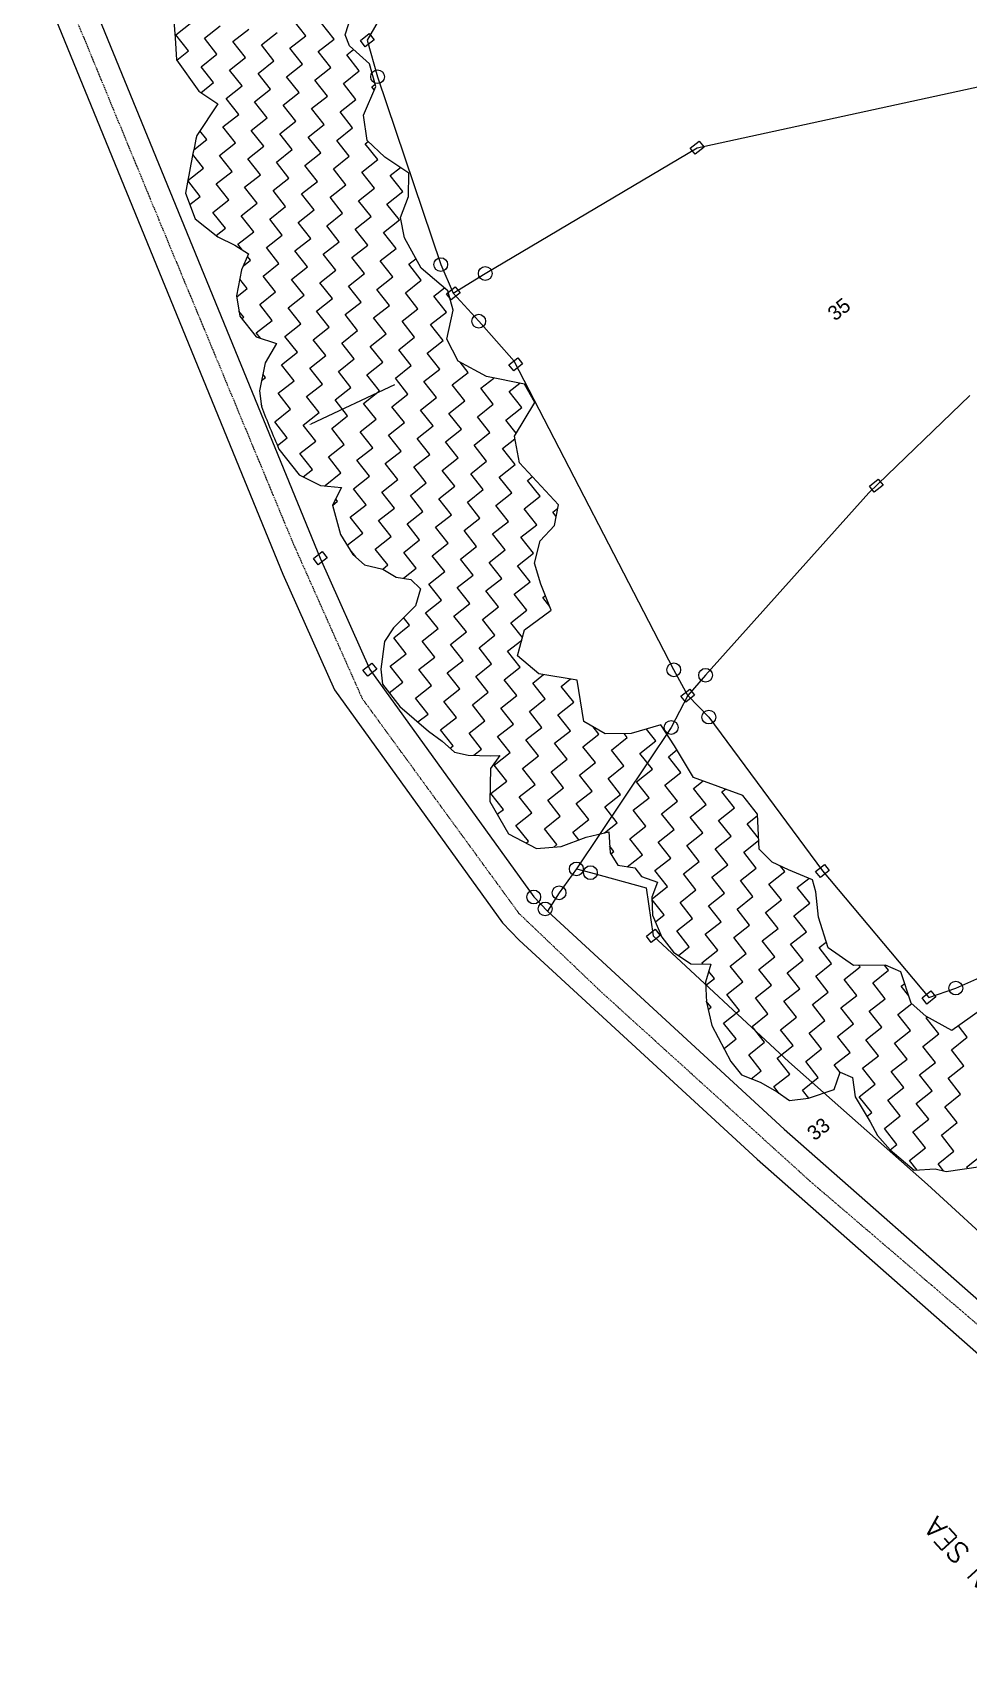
# Model space of a CAD drawing. Header units: metres. Extents: x 348758 to 350592, y 1757753 to 1760169.
# Drawn here: x 349060 to 349637, y 1757953 to 1758951 of the extents above; entities that cross this region are included whole.
import ezdxf

# ---------------------------------------------------------------- set-up
doc = ezdxf.new("R2010")
doc.units = ezdxf.units.M
doc.header["$MEASUREMENT"] = 0
doc.linetypes.add('DASHDOT', pattern=[1, 0.5, -0.25, 0, -0.25])
for name, color, linetype in [('OTHERS', 1, 'Continuous'), ('POLY_HATCH', 12, 'Continuous'), ('POLY_PARCEL', 6, 'Continuous'), ('POLY_WATER', 4, 'Continuous'), ('SYM_ARROW', 1, 'Continuous'), ('TEXT_MAPOUT', 7, 'Continuous'), ('TEXT_PARCEL', 7, 'Continuous'), ('V_BOUND_STREAM_LINE', 7, 'DASHDOT')]:
    doc.layers.add(name, color=color, linetype=linetype)
doc.styles.get("Standard").update_dxf_attribs({"font": 'simplex.shx'})
doc.styles.add('TEXT_MAP', font='')
doc.styles.get('TEXT_MAP').set_extended_font_data('Kruti Dev 050')

msp = doc.modelspace()

# ---------------------------------------------------------------- linework, layer by layer
for points in [[(349262.22, 1758946.12), (349267.68, 1758950.44), (349270.67, 1758946.66), (349265.2, 1758942.34)], [(349465.75, 1758879.72), (349471.21, 1758884.03), (349474.2, 1758880.25), (349468.73, 1758875.94)], [(349315.31, 1758789.9), (349320.77, 1758794.21), (349323.76, 1758790.43), (349318.29, 1758786.12)], [(349353.83, 1758746.13), (349359.3, 1758750.44), (349362.28, 1758746.66), (349356.82, 1758742.35)], [(349576.23, 1758671.21), (349581.7, 1758675.53), (349584.68, 1758671.75), (349579.22, 1758667.43)], [(349233.23, 1758626.52), (349238.69, 1758630.84), (349241.68, 1758627.05), (349236.21, 1758622.74)], [(349263.79, 1758557.75), (349269.25, 1758562.06), (349272.24, 1758558.28), (349266.77, 1758553.97)], [(349459.98, 1758541.7), (349465.45, 1758546.02), (349468.43, 1758542.24), (349462.96, 1758537.92)], [(349543.03, 1758433.54), (349548.49, 1758437.86), (349551.48, 1758434.08), (349546.01, 1758429.76)], [(349438.69, 1758393.45), (349444.15, 1758397.76), (349447.14, 1758393.98), (349441.67, 1758389.67)], [(349608.73, 1758355.47), (349614.19, 1758359.79), (349617.18, 1758356.01), (349611.71, 1758351.69)]]:
    msp.add_lwpolyline(points, close=True)
for centre in [(349272.81, 1758923.8), (349311.76, 1758807.9), (349339.23, 1758802.4), (349335.19, 1758772.95), (349455.51, 1758557.9), (349475.18, 1758554.51), (349453.95, 1758522.33), (349477.18, 1758528.74), (349395.44, 1758435.03), (349404.11, 1758432.73), (349369.14, 1758417.71), (349384.77, 1758420.32), (349376.2, 1758410.34), (349629.53, 1758361.52)]:
    msp.add_circle(centre, 4.26)
at = {"layer": 'OTHERS'}
for p, q in [((349059.81, 1758994.34), (349214.44, 1758616.96)), ((349214.44, 1758616.96), (349246.2, 1758545.49)), ((349246.2, 1758545.49), (349349.87, 1758401.67)), ((349349.87, 1758401.67), (349360.09, 1758390.99)), ((349360.09, 1758390.99), (349507, 1758255.89)), ((349507, 1758255.89), (349668.35, 1758113.68))]:
    msp.add_line(p, q, dxfattribs=at)
at = {"layer": 'POLY_HATCH'}
for p, q in [((349146.54, 1758965.93), (349147.99, 1758947.84)), ((349252.79, 1758949.61), (349256.73, 1758961.71)), ((349147.99, 1758947.84), (349148.77, 1758934.21)), ((349255.49, 1758942.76), (349252.79, 1758949.61)), ((349148.77, 1758934.21), (349162.46, 1758914.79)), ((349267.77, 1758931.77), (349255.49, 1758942.76)), ((349271.64, 1758917.75), (349267.77, 1758931.77)), ((349162.46, 1758914.79), (349174.29, 1758907.03)), ((349264.02, 1758900.05), (349271.64, 1758917.75)), ((349174.29, 1758907.03), (349161.23, 1758887.46)), ((349266.38, 1758884.48), (349264.02, 1758900.05)), ((349277.22, 1758874.16), (349266.38, 1758884.48)), ((349292.15, 1758864.37), (349277.22, 1758874.16)), ((349291.94, 1758849.82), (349292.15, 1758864.37)), ((349154.26, 1758852.04), (349160.35, 1758836.2)), ((349286.89, 1758836.85), (349291.94, 1758849.82)), ((349160.35, 1758836.2), (349174.16, 1758825.02)), ((349289.45, 1758824.49), (349286.89, 1758836.85)), ((349174.16, 1758825.02), (349184.7, 1758819.81)), ((349299.79, 1758805.68), (349289.45, 1758824.49)), ((349184.7, 1758819.81), (349193.22, 1758814.43)), ((349193.22, 1758814.43), (349188.87, 1758804.59)), ((349188.87, 1758804.59), (349185.79, 1758788.62)), ((349316.24, 1758791.7), (349299.79, 1758805.68)), ((349185.79, 1758788.62), (349187.79, 1758776.11)), ((349319.35, 1758779.77), (349316.24, 1758791.7)), ((349187.79, 1758776.11), (349197.84, 1758763.39)), ((349315.52, 1758761.78), (349319.35, 1758779.77)), ((349197.84, 1758763.39), (349210.47, 1758759.12)), ((349210.47, 1758759.12), (349203.49, 1758747.2)), ((349322.48, 1758748.4), (349315.52, 1758761.78)), ((349203.49, 1758747.2), (349199.88, 1758730.1)), ((349339.95, 1758738.81), (349322.48, 1758748.4)), ((349363.51, 1758734.04), (349339.95, 1758738.81)), ((349199.88, 1758730.1), (349201.12, 1758720.4)), ((349369.72, 1758722.76), (349363.51, 1758734.04)), ((349357.23, 1758702.11), (349369.72, 1758722.76)), ((349360.31, 1758685.67), (349357.23, 1758702.11)), ((349211.95, 1758694.05), (349224.42, 1758678.25)), ((349384.39, 1758659.73), (349360.31, 1758685.67)), ((349224.42, 1758678.25), (349237.56, 1758671.54)), ((349237.56, 1758671.54), (349250.57, 1758670.41)), ((349250.57, 1758670.41), (349244.91, 1758659.53)), ((349244.91, 1758659.53), (349249.94, 1758641.42)), ((349381.88, 1758646.96), (349384.39, 1758659.73)), ((349373.21, 1758637.42), (349381.88, 1758646.96)), ((349249.94, 1758641.42), (349257.62, 1758628.97)), ((349369.59, 1758623.77), (349373.21, 1758637.42)), ((349257.62, 1758628.97), (349264.83, 1758622.55)), ((349264.83, 1758622.55), (349276.08, 1758620.04)), ((349276.08, 1758620.04), (349284.26, 1758615.1)), ((349284.26, 1758615.1), (349293.25, 1758613.65)), ((349373.58, 1758610.74), (349369.59, 1758623.77)), ((349293.25, 1758613.65), (349299.32, 1758607.76)), ((349299.32, 1758607.76), (349296.11, 1758597.39)), ((349379.95, 1758594.67), (349373.58, 1758610.74)), ((349296.11, 1758597.39), (349282.56, 1758583.84)), ((349363.44, 1758582.53), (349379.95, 1758594.67)), ((349277.17, 1758575.32), (349274.88, 1758558.18)), ((349282.56, 1758583.84), (349277.17, 1758575.32)), ((349359.03, 1758566.46), (349363.44, 1758582.53)), ((349372.29, 1758555.36), (349359.03, 1758566.46)), ((349274.88, 1758558.18), (349275.78, 1758548.92)), ((349395.97, 1758551.58), (349372.29, 1758555.36)), ((349275.78, 1758548.92), (349286.52, 1758535.32)), ((349399.98, 1758525.98), (349395.97, 1758551.58)), ((349286.52, 1758535.32), (349304.24, 1758520.1)), ((349413.16, 1758518.41), (349399.98, 1758525.98)), ((349304.24, 1758520.1), (349312.67, 1758513.94)), ((349429.26, 1758518.53), (349413.16, 1758518.41)), ((349447.49, 1758523.94), (349429.26, 1758518.53)), ((349456, 1758510.88), (349447.49, 1758523.94)), ((349312.67, 1758513.94), (349320.22, 1758507.08)), ((349320.22, 1758507.08), (349328.77, 1758505.28)), ((349328.77, 1758505.28), (349342.66, 1758504.85)), ((349348.25, 1758504.99), (349342.51, 1758496.9)), ((349342.66, 1758504.85), (349348.25, 1758504.99)), ((349467.77, 1758491.41), (349456, 1758510.88)), ((349342.51, 1758496.9), (349342.11, 1758476.64)), ((349498.13, 1758480.31), (349467.77, 1758491.41)), ((349342.11, 1758476.64), (349353.54, 1758456.75)), ((349507.18, 1758468.89), (349498.13, 1758480.31)), ((349508.13, 1758447.17), (349507.18, 1758468.89)), ((349353.54, 1758456.75), (349370.78, 1758447.56)), ((349401.49, 1758454.71), (349415.4, 1758457.86)), ((349415.4, 1758457.86), (349416.27, 1758445.02)), ((349370.78, 1758447.56), (349386.07, 1758448.96)), ((349386.07, 1758448.96), (349401.49, 1758454.71)), ((349416.27, 1758445.02), (349420.93, 1758437.31)), ((349516.24, 1758439.19), (349508.13, 1758447.17)), ((349420.93, 1758437.31), (349431.49, 1758435.67)), ((349431.49, 1758435.67), (349435.65, 1758430.41)), ((349526.24, 1758434.5), (349516.24, 1758439.19)), ((349435.65, 1758430.41), (349445.58, 1758426.85)), ((349445.58, 1758426.85), (349442.11, 1758417.7)), ((349541.08, 1758428.24), (349526.24, 1758434.5)), ((349543.23, 1758420.95), (349541.08, 1758428.24)), ((349442.11, 1758417.7), (349442.39, 1758406.52)), ((349544.89, 1758405.18), (349543.23, 1758420.95)), ((349442.39, 1758406.52), (349448.13, 1758392.97)), ((349550.71, 1758386.4), (349544.89, 1758405.18)), ((349448.13, 1758392.97), (349455.41, 1758383.76)), ((349566.52, 1758375.5), (349550.71, 1758386.4)), ((349455.41, 1758383.76), (349466.1, 1758376.54)), ((349466.1, 1758376.54), (349478.42, 1758376.29)), ((349478.42, 1758376.29), (349475.11, 1758365.13)), ((349586.14, 1758375.72), (349566.52, 1758375.5)), ((349595.71, 1758371.58), (349586.14, 1758375.72)), ((349475.11, 1758365.13), (349475.64, 1758352.72)), ((349601.97, 1758352.25), (349595.71, 1758371.58)), ((349475.64, 1758352.72), (349479.12, 1758338.38)), ((349611.06, 1758344.15), (349601.97, 1758352.25)), ((349651.25, 1758352.51), (349627.1, 1758335.24)), ((349479.12, 1758338.38), (349490.85, 1758316.3)), ((349627.1, 1758335.24), (349611.06, 1758344.15)), ((349490.85, 1758316.3), (349497.43, 1758307.96)), ((349497.43, 1758307.96), (349508.84, 1758303.44)), ((349554.5, 1758298.89), (349558.15, 1758309.61)), ((349558.15, 1758309.61), (349565.73, 1758306.33)), ((349565.73, 1758306.33), (349567.42, 1758294.43)), ((349508.84, 1758303.44), (349519.28, 1758297.44)), ((349519.28, 1758297.44), (349527.02, 1758292.15)), ((349538.74, 1758293.57), (349554.5, 1758298.89)), ((349527.02, 1758292.15), (349538.74, 1758293.57)), ((349567.42, 1758294.43), (349576.75, 1758279)), ((349576.75, 1758279), (349581.32, 1758270.5)), ((349581.32, 1758270.5), (349589.04, 1758261.63)), ((349589.04, 1758261.63), (349603.89, 1758249.14)), ((349603.89, 1758249.14), (349616.74, 1758250.03)), ((349616.74, 1758250.03), (349623.71, 1758248.41)), ((349623.71, 1758248.41), (349644.79, 1758251.52))]:
    msp.add_line(p, q, dxfattribs=at)
at = {"layer": 'POLY_HATCH', "linetype": 'Continuous'}
for p, q in [((349148.38, 1758949.62), (349158.2, 1758957.37)), ((349165.95, 1758947.55), (349175.76, 1758955.3)), ((349228.47, 1758949.1), (349220.72, 1758958.92)), ((349246.03, 1758947.04), (349238.28, 1758956.86)), ((349156.13, 1758939.8), (349148.38, 1758949.62)), ((349173.7, 1758937.74), (349165.95, 1758947.55)), ((349183.52, 1758945.49), (349193.33, 1758953.24)), ((349191.27, 1758935.67), (349183.52, 1758945.49)), ((349201.08, 1758943.42), (349210.9, 1758951.17)), ((349218.65, 1758941.35), (349228.47, 1758949.1)), ((349236.22, 1758939.29), (349246.03, 1758947.04)), ((349148.87, 1758934.07), (349156.13, 1758939.8)), ((349163.88, 1758929.99), (349173.7, 1758937.74)), ((349181.45, 1758927.92), (349191.27, 1758935.67)), ((349208.83, 1758933.6), (349201.08, 1758943.42)), ((349226.4, 1758931.54), (349218.65, 1758941.35)), ((349243.97, 1758929.47), (349236.22, 1758939.29)), ((349253.78, 1758937.22), (349257.98, 1758940.54)), ((349261.53, 1758927.41), (349253.78, 1758937.22)), ((349171.63, 1758920.17), (349163.88, 1758929.99)), ((349189.2, 1758918.1), (349181.45, 1758927.92)), ((349199.02, 1758925.85), (349208.83, 1758933.6)), ((349206.77, 1758916.04), (349199.02, 1758925.85)), ((349216.58, 1758923.79), (349226.4, 1758931.54)), ((349234.15, 1758921.72), (349243.97, 1758929.47)), ((349251.72, 1758919.66), (349261.53, 1758927.41)), ((349163.75, 1758913.95), (349171.63, 1758920.17)), ((349179.38, 1758910.35), (349189.2, 1758918.1)), ((349196.95, 1758908.29), (349206.77, 1758916.04)), ((349224.33, 1758913.97), (349216.58, 1758923.79)), ((349241.9, 1758911.9), (349234.15, 1758921.72)), ((349259.47, 1758909.84), (349251.72, 1758919.66)), ((349269.28, 1758917.59), (349271.26, 1758919.15)), ((349270.76, 1758915.71), (349269.28, 1758917.59)), ((349187.13, 1758900.54), (349179.38, 1758910.35)), ((349204.7, 1758898.47), (349196.95, 1758908.29)), ((349214.52, 1758906.22), (349224.33, 1758913.97)), ((349222.27, 1758896.4), (349214.52, 1758906.22)), ((349232.08, 1758904.15), (349241.9, 1758911.9)), ((349239.83, 1758894.34), (349232.08, 1758904.15)), ((349249.65, 1758902.09), (349259.47, 1758909.84)), ((349177.32, 1758892.79), (349187.13, 1758900.54)), ((349194.88, 1758890.72), (349204.7, 1758898.47)), ((349212.45, 1758888.65), (349222.27, 1758896.4)), ((349230.02, 1758886.59), (349239.83, 1758894.34)), ((349257.4, 1758892.27), (349249.65, 1758902.09)), ((349159.35, 1758878.6), (349167.5, 1758885.04)), ((349167.5, 1758885.04), (349163.23, 1758890.45)), ((349185.07, 1758882.97), (349177.32, 1758892.79)), ((349202.63, 1758880.9), (349194.88, 1758890.72)), ((349220.2, 1758878.84), (349212.45, 1758888.65)), ((349237.77, 1758876.77), (349230.02, 1758886.59)), ((349247.58, 1758884.52), (349257.4, 1758892.27)), ((349255.33, 1758874.7), (349247.58, 1758884.52)), ((349165.43, 1758867.47), (349158.79, 1758875.89)), ((349175.25, 1758875.22), (349185.07, 1758882.97)), ((349183, 1758865.4), (349175.25, 1758875.22)), ((349192.82, 1758873.15), (349202.63, 1758880.9)), ((349210.38, 1758871.09), (349220.2, 1758878.84)), ((349227.95, 1758869.02), (349237.77, 1758876.77)), ((349245.52, 1758866.95), (349255.33, 1758874.7)), ((349265.15, 1758882.46), (349266.98, 1758883.9)), ((349272.9, 1758872.64), (349265.15, 1758882.46)), ((349155.65, 1758859.74), (349165.43, 1758867.47)), ((349173.18, 1758857.65), (349183, 1758865.4)), ((349200.57, 1758863.34), (349192.82, 1758873.15)), ((349218.13, 1758861.27), (349210.38, 1758871.09)), ((349235.7, 1758859.2), (349227.95, 1758869.02)), ((349253.27, 1758857.14), (349245.52, 1758866.95)), ((349263.08, 1758864.89), (349272.9, 1758872.64)), ((349270.84, 1758855.07), (349263.08, 1758864.89)), ((349280.65, 1758862.82), (349286.94, 1758867.79)), ((349163.37, 1758849.9), (349155.64, 1758859.69)), ((349180.93, 1758847.84), (349173.18, 1758857.65)), ((349190.75, 1758855.59), (349200.57, 1758863.34)), ((349198.5, 1758845.77), (349190.75, 1758855.59)), ((349208.32, 1758853.52), (349218.13, 1758861.27)), ((349225.88, 1758851.45), (349235.7, 1758859.2)), ((349243.45, 1758849.39), (349253.27, 1758857.14)), ((349261.02, 1758847.32), (349270.84, 1758855.07)), ((349288.4, 1758853.01), (349280.65, 1758862.82)), ((349157.01, 1758844.88), (349163.37, 1758849.9)), ((349171.12, 1758840.09), (349180.93, 1758847.84)), ((349188.68, 1758838.02), (349198.5, 1758845.77)), ((349216.07, 1758843.7), (349208.32, 1758853.52)), ((349233.64, 1758841.64), (349225.88, 1758851.45)), ((349251.2, 1758839.57), (349243.45, 1758849.39)), ((349268.77, 1758837.5), (349261.02, 1758847.32)), ((349278.59, 1758845.26), (349288.4, 1758853.01)), ((349286.34, 1758835.44), (349278.59, 1758845.26)), ((349178.87, 1758830.27), (349171.12, 1758840.09)), ((349196.44, 1758828.2), (349188.68, 1758838.02)), ((349206.25, 1758835.95), (349216.07, 1758843.7)), ((349214, 1758826.14), (349206.25, 1758835.95)), ((349223.82, 1758833.89), (349233.64, 1758841.64)), ((349241.39, 1758831.82), (349251.2, 1758839.57)), ((349258.95, 1758829.75), (349268.77, 1758837.5)), ((349276.52, 1758827.69), (349286.34, 1758835.44)), ((349173.21, 1758825.8), (349178.87, 1758830.27)), ((349186.62, 1758820.45), (349196.44, 1758828.2)), ((349204.19, 1758818.39), (349214, 1758826.14)), ((349231.57, 1758824.07), (349223.82, 1758833.89)), ((349249.14, 1758822), (349241.39, 1758831.82)), ((349266.7, 1758819.94), (349258.95, 1758829.75)), ((349284.27, 1758817.87), (349276.52, 1758827.69)), ((349189.54, 1758816.75), (349186.62, 1758820.45)), ((349211.94, 1758808.57), (349204.19, 1758818.39)), ((349221.75, 1758816.32), (349231.57, 1758824.07)), ((349229.5, 1758806.5), (349221.75, 1758816.32)), ((349239.32, 1758814.25), (349249.14, 1758822)), ((349256.89, 1758812.19), (349266.7, 1758819.94)), ((349274.45, 1758810.12), (349284.27, 1758817.87)), ((349190.04, 1758807.21), (349194.37, 1758810.64)), ((349194.37, 1758810.64), (349192.56, 1758812.93)), ((349202.12, 1758800.82), (349211.94, 1758808.57)), ((349219.69, 1758798.75), (349229.5, 1758806.5)), ((349237.25, 1758796.69), (349247.07, 1758804.44)), ((349247.07, 1758804.44), (349239.32, 1758814.25)), ((349264.64, 1758802.37), (349256.89, 1758812.19)), ((349282.2, 1758800.3), (349274.45, 1758810.12)), ((349292.02, 1758808.06), (349296.53, 1758811.62)), ((349299.77, 1758798.24), (349292.02, 1758808.06)), ((349192.3, 1758793.07), (349187.76, 1758798.82)), ((349209.87, 1758791), (349202.12, 1758800.82)), ((349227.44, 1758788.94), (349219.69, 1758798.75)), ((349245, 1758786.87), (349237.25, 1758796.69)), ((349254.82, 1758794.62), (349264.64, 1758802.37)), ((349262.57, 1758784.8), (349254.82, 1758794.62)), ((349272.39, 1758792.55), (349282.2, 1758800.3)), ((349289.95, 1758790.49), (349299.77, 1758798.24)), ((349185.89, 1758788.01), (349192.3, 1758793.07)), ((349200.05, 1758783.25), (349209.87, 1758791)), ((349217.62, 1758781.19), (349227.44, 1758788.94)), ((349235.19, 1758779.12), (349245, 1758786.87)), ((349252.75, 1758777.05), (349262.57, 1758784.8)), ((349280.14, 1758782.74), (349272.39, 1758792.55)), ((349297.7, 1758780.67), (349289.95, 1758790.49)), ((349307.52, 1758788.42), (349314.04, 1758793.57)), ((349315.27, 1758778.61), (349307.52, 1758788.42)), ((349190.24, 1758775.5), (349187.29, 1758779.23)), ((349189.03, 1758774.55), (349190.24, 1758775.5)), ((349207.8, 1758773.44), (349200.05, 1758783.25)), ((349225.37, 1758771.37), (349217.62, 1758781.19)), ((349242.94, 1758769.3), (349235.19, 1758779.12)), ((349260.5, 1758767.24), (349252.75, 1758777.05)), ((349270.32, 1758774.99), (349280.14, 1758782.74)), ((349278.07, 1758765.17), (349270.32, 1758774.99)), ((349287.89, 1758772.92), (349297.7, 1758780.67)), ((349305.45, 1758770.86), (349315.27, 1758778.61)), ((349197.99, 1758765.69), (349207.8, 1758773.44)), ((349200.51, 1758762.49), (349197.99, 1758765.69)), ((349215.55, 1758763.62), (349225.37, 1758771.37)), ((349233.12, 1758761.55), (349242.94, 1758769.3)), ((349250.69, 1758759.49), (349260.5, 1758767.24)), ((349268.25, 1758757.42), (349278.07, 1758765.17)), ((349295.64, 1758763.1), (349287.89, 1758772.92)), ((349313.2, 1758761.04), (349305.45, 1758770.86)), ((349223.3, 1758753.8), (349215.55, 1758763.62)), ((349240.87, 1758751.74), (349233.12, 1758761.55)), ((349258.44, 1758749.67), (349250.69, 1758759.49)), ((349276, 1758747.6), (349268.25, 1758757.42)), ((349285.82, 1758755.35), (349295.64, 1758763.1)), ((349293.57, 1758745.54), (349285.82, 1758755.35)), ((349303.39, 1758753.29), (349313.2, 1758761.04)), ((349213.49, 1758746.05), (349223.3, 1758753.8)), ((349221.24, 1758736.24), (349213.49, 1758746.05)), ((349231.05, 1758743.99), (349240.87, 1758751.74)), ((349248.62, 1758741.92), (349258.44, 1758749.67)), ((349266.19, 1758739.85), (349276, 1758747.6)), ((349283.76, 1758737.79), (349293.57, 1758745.54)), ((349311.14, 1758743.47), (349303.39, 1758753.29)), ((349320.96, 1758751.22), (349321, 1758751.26)), ((349321.13, 1758751), (349320.96, 1758751.22)), ((349328.71, 1758741.41), (349323.72, 1758747.72)), ((349201.2, 1758736.35), (349203.67, 1758738.3)), ((349203.67, 1758738.3), (349202.05, 1758740.36)), ((349211.42, 1758728.49), (349221.24, 1758736.24)), ((349238.8, 1758734.17), (349231.05, 1758743.99)), ((349256.37, 1758732.1), (349248.62, 1758741.92)), ((349273.94, 1758730.04), (349266.19, 1758739.85)), ((349291.51, 1758727.97), (349283.76, 1758737.79)), ((349301.32, 1758735.72), (349311.14, 1758743.47)), ((349309.07, 1758725.9), (349301.32, 1758735.72)), ((349318.89, 1758733.66), (349328.71, 1758741.41)), ((349336.46, 1758731.59), (349344.45, 1758737.9)), ((349354.02, 1758729.52), (349360.52, 1758734.65)), ((349219.17, 1758718.67), (349211.42, 1758728.49)), ((349228.99, 1758726.42), (349238.8, 1758734.17)), ((349236.74, 1758716.6), (349228.99, 1758726.42)), ((349246.55, 1758724.35), (349256.37, 1758732.1)), ((349264.12, 1758722.29), (349273.94, 1758730.04)), ((349281.69, 1758720.22), (349291.51, 1758727.97)), ((349299.26, 1758718.15), (349309.07, 1758725.9)), ((349326.64, 1758723.84), (349318.89, 1758733.66)), ((349344.21, 1758721.77), (349336.46, 1758731.59)), ((349361.77, 1758719.71), (349354.02, 1758729.52)), ((349201.6, 1758720.74), (349200.98, 1758721.53)), ((349201.14, 1758720.37), (349201.6, 1758720.74)), ((349209.35, 1758710.92), (349219.17, 1758718.67)), ((349226.92, 1758708.85), (349236.74, 1758716.6)), ((349244.49, 1758706.79), (349254.31, 1758714.54)), ((349254.31, 1758714.54), (349246.55, 1758724.35)), ((349271.87, 1758712.47), (349264.12, 1758722.29)), ((349289.44, 1758710.4), (349281.69, 1758720.22)), ((349307.01, 1758708.34), (349299.26, 1758718.15)), ((349316.82, 1758716.09), (349326.64, 1758723.84)), ((349324.57, 1758706.27), (349316.82, 1758716.09)), ((349334.39, 1758714.02), (349344.21, 1758721.77)), ((349351.96, 1758711.96), (349361.77, 1758719.71)), ((349217.11, 1758701.1), (349209.35, 1758710.92)), ((349234.67, 1758699.04), (349226.92, 1758708.85)), ((349252.24, 1758696.97), (349244.49, 1758706.79)), ((349262.06, 1758704.72), (349271.87, 1758712.47)), ((349269.81, 1758694.9), (349262.06, 1758704.72)), ((349279.62, 1758702.65), (349289.44, 1758710.4)), ((349297.19, 1758700.59), (349307.01, 1758708.34)), ((349314.76, 1758698.52), (349324.57, 1758706.27)), ((349342.14, 1758704.21), (349334.39, 1758714.02)), ((349358.31, 1758703.91), (349351.96, 1758711.96)), ((349210.98, 1758696.27), (349217.11, 1758701.1)), ((349224.86, 1758691.29), (349234.67, 1758699.04)), ((349242.42, 1758689.22), (349252.24, 1758696.97)), ((349259.99, 1758687.15), (349269.81, 1758694.9)), ((349287.37, 1758692.84), (349279.62, 1758702.65)), ((349304.94, 1758690.77), (349297.19, 1758700.59)), ((349322.51, 1758688.7), (349314.76, 1758698.52)), ((349332.32, 1758696.45), (349342.14, 1758704.21)), ((349340.07, 1758686.64), (349332.32, 1758696.45)), ((349349.89, 1758694.39), (349357.54, 1758700.43)), ((349232.61, 1758681.47), (349224.86, 1758691.29)), ((349250.17, 1758679.4), (349242.42, 1758689.22)), ((349267.74, 1758677.34), (349259.99, 1758687.15)), ((349277.56, 1758685.09), (349287.37, 1758692.84)), ((349285.31, 1758675.27), (349277.56, 1758685.09)), ((349295.12, 1758683.02), (349304.94, 1758690.77)), ((349312.69, 1758680.95), (349322.51, 1758688.7)), ((349330.26, 1758678.89), (349340.07, 1758686.64)), ((349347.82, 1758676.82), (349357.64, 1758684.57)), ((349357.64, 1758684.57), (349349.89, 1758694.39)), ((349226.92, 1758676.98), (349232.61, 1758681.47)), ((349240.36, 1758671.65), (349250.17, 1758679.4)), ((349257.92, 1758669.59), (349267.74, 1758677.34)), ((349275.49, 1758667.52), (349285.31, 1758675.27)), ((349302.87, 1758673.2), (349295.12, 1758683.02)), ((349320.44, 1758671.14), (349312.69, 1758680.95)), ((349338.01, 1758669.07), (349330.26, 1758678.89)), ((349355.57, 1758667.01), (349347.82, 1758676.82)), ((349365.39, 1758674.76), (349368.31, 1758677.06)), ((349373.14, 1758664.94), (349365.39, 1758674.76)), ((349240.66, 1758671.27), (349240.36, 1758671.65)), ((349265.67, 1758659.77), (349257.92, 1758669.59)), ((349283.24, 1758657.7), (349275.49, 1758667.52)), ((349293.06, 1758665.45), (349302.87, 1758673.2)), ((349300.81, 1758655.64), (349293.06, 1758665.45)), ((349310.62, 1758663.39), (349320.44, 1758671.14)), ((349328.19, 1758661.32), (349338.01, 1758669.07)), ((349345.76, 1758659.25), (349355.57, 1758667.01)), ((349363.32, 1758657.19), (349373.14, 1758664.94)), ((349244.96, 1758659.35), (349248.11, 1758661.84)), ((349248.11, 1758661.84), (349246.9, 1758663.36)), ((349255.86, 1758652.02), (349265.67, 1758659.77)), ((349273.42, 1758649.95), (349283.24, 1758657.7)), ((349290.99, 1758647.89), (349300.81, 1758655.64)), ((349318.37, 1758653.57), (349310.62, 1758663.39)), ((349335.94, 1758651.5), (349328.19, 1758661.32)), ((349353.51, 1758649.44), (349345.76, 1758659.25)), ((349371.07, 1758647.37), (349363.32, 1758657.19)), ((349380.89, 1758655.12), (349383.96, 1758657.54)), ((349382.97, 1758652.5), (349380.89, 1758655.12)), ((349263.61, 1758642.2), (349255.86, 1758652.02)), ((349281.17, 1758640.14), (349273.42, 1758649.95)), ((349298.74, 1758638.07), (349290.99, 1758647.89)), ((349308.56, 1758645.82), (349318.37, 1758653.57)), ((349316.31, 1758636), (349308.56, 1758645.82)), ((349326.12, 1758643.75), (349335.94, 1758651.5)), ((349343.69, 1758641.69), (349353.51, 1758649.44)), ((349361.26, 1758639.62), (349371.07, 1758647.37)), ((349254.09, 1758634.69), (349263.61, 1758642.2)), ((349271.36, 1758632.39), (349281.17, 1758640.14)), ((349288.92, 1758630.32), (349298.74, 1758638.07)), ((349306.49, 1758628.25), (349316.31, 1758636)), ((349333.87, 1758633.94), (349326.12, 1758643.75)), ((349351.44, 1758631.87), (349343.69, 1758641.69)), ((349369.01, 1758629.81), (349361.26, 1758639.62)), ((349259.29, 1758627.49), (349255.85, 1758631.85)), ((349279.11, 1758622.57), (349271.36, 1758632.39)), ((349296.67, 1758620.5), (349288.92, 1758630.32)), ((349314.24, 1758618.44), (349306.49, 1758628.25)), ((349324.06, 1758626.19), (349333.87, 1758633.94)), ((349331.81, 1758616.37), (349324.06, 1758626.19)), ((349341.63, 1758624.12), (349351.44, 1758631.87)), ((349359.19, 1758622.05), (349369.01, 1758629.81)), ((349275.94, 1758620.07), (349279.11, 1758622.57)), ((349288.88, 1758614.35), (349296.67, 1758620.5)), ((349304.43, 1758610.69), (349314.24, 1758618.44)), ((349321.99, 1758608.62), (349331.81, 1758616.37)), ((349349.38, 1758614.3), (349341.63, 1758624.12)), ((349366.94, 1758612.24), (349359.19, 1758622.05)), ((349312.18, 1758600.87), (349304.43, 1758610.69)), ((349329.74, 1758598.8), (349321.99, 1758608.62)), ((349339.56, 1758606.55), (349349.38, 1758614.3)), ((349347.31, 1758596.74), (349339.56, 1758606.55)), ((349357.13, 1758604.49), (349366.94, 1758612.24)), ((349302.36, 1758593.12), (349312.18, 1758600.87)), ((349319.93, 1758591.05), (349329.74, 1758598.8)), ((349337.49, 1758588.99), (349347.31, 1758596.74)), ((349355.06, 1758586.92), (349364.88, 1758594.67)), ((349364.88, 1758594.67), (349357.13, 1758604.49)), ((349374.69, 1758602.42), (349376.36, 1758603.73)), ((349379.08, 1758596.87), (349374.69, 1758602.42)), ((349282.73, 1758577.62), (349292.54, 1758585.37)), ((349292.54, 1758585.37), (349288.81, 1758590.09)), ((349310.11, 1758583.3), (349302.36, 1758593.12)), ((349327.68, 1758581.24), (349319.93, 1758591.05)), ((349345.24, 1758579.17), (349337.49, 1758588.99)), ((349362.17, 1758577.91), (349355.06, 1758586.92)), ((349290.48, 1758567.8), (349282.73, 1758577.62)), ((349300.29, 1758575.55), (349310.11, 1758583.3)), ((349308.04, 1758565.74), (349300.29, 1758575.55)), ((349317.86, 1758573.49), (349327.68, 1758581.24)), ((349335.43, 1758571.42), (349345.24, 1758579.17)), ((349352.99, 1758569.35), (349361.71, 1758576.24)), ((349280.66, 1758560.05), (349290.48, 1758567.8)), ((349298.23, 1758557.99), (349308.04, 1758565.74)), ((349325.61, 1758563.67), (349317.86, 1758573.49)), ((349343.18, 1758561.6), (349335.43, 1758571.42)), ((349360.74, 1758559.54), (349352.99, 1758569.35)), ((349288.41, 1758550.24), (349280.66, 1758560.05)), ((349305.98, 1758548.17), (349298.23, 1758557.99)), ((349315.79, 1758555.92), (349325.61, 1758563.67)), ((349323.54, 1758546.1), (349315.79, 1758555.92)), ((349333.36, 1758553.85), (349343.18, 1758561.6)), ((349350.93, 1758551.79), (349360.74, 1758559.54)), ((349368.49, 1758549.72), (349375.08, 1758554.92)), ((349279.99, 1758543.59), (349288.41, 1758550.24)), ((349296.16, 1758540.42), (349305.98, 1758548.17)), ((349313.73, 1758538.35), (349323.54, 1758546.1)), ((349341.11, 1758544.04), (349333.36, 1758553.85)), ((349358.68, 1758541.97), (349350.93, 1758551.79)), ((349376.24, 1758539.9), (349368.49, 1758549.72)), ((349386.06, 1758547.65), (349391.87, 1758552.24)), ((349393.81, 1758537.84), (349386.06, 1758547.65)), ((349303.91, 1758530.6), (349296.16, 1758540.42)), ((349321.48, 1758528.54), (349313.73, 1758538.35)), ((349331.29, 1758536.29), (349341.11, 1758544.04)), ((349339.04, 1758526.47), (349331.29, 1758536.29)), ((349348.86, 1758534.22), (349358.68, 1758541.97)), ((349366.43, 1758532.15), (349376.24, 1758539.9)), ((349383.99, 1758530.09), (349393.81, 1758537.84)), ((349297.71, 1758525.71), (349303.91, 1758530.6)), ((349311.66, 1758520.79), (349321.48, 1758528.54)), ((349329.23, 1758518.72), (349339.04, 1758526.47)), ((349356.61, 1758524.4), (349348.86, 1758534.22)), ((349374.18, 1758522.34), (349366.43, 1758532.15)), ((349391.75, 1758520.27), (349383.99, 1758530.09)), ((349319.41, 1758510.97), (349311.66, 1758520.79)), ((349336.98, 1758508.9), (349329.23, 1758518.72)), ((349346.79, 1758516.65), (349356.61, 1758524.4)), ((349354.55, 1758506.84), (349346.79, 1758516.65)), ((349364.36, 1758514.59), (349374.18, 1758522.34)), ((349381.93, 1758512.52), (349391.75, 1758520.27)), ((349399.5, 1758510.45), (349409.31, 1758518.21)), ((349409.31, 1758518.21), (349405.82, 1758522.63)), ((349417.06, 1758508.39), (349426.88, 1758516.14)), ((349426.88, 1758516.14), (349425.01, 1758518.5)), ((349444.45, 1758514.07), (349438.71, 1758521.34)), ((349317.55, 1758509.5), (349319.41, 1758510.97)), ((349332.26, 1758505.18), (349336.98, 1758508.9)), ((349344.73, 1758499.09), (349354.55, 1758506.84)), ((349362.3, 1758497.02), (349372.11, 1758504.77)), ((349372.11, 1758504.77), (349364.36, 1758514.59)), ((349389.68, 1758502.7), (349381.93, 1758512.52)), ((349407.25, 1758500.64), (349399.5, 1758510.45)), ((349424.81, 1758498.57), (349417.06, 1758508.39)), ((349434.63, 1758506.32), (349444.45, 1758514.07)), ((349442.38, 1758496.51), (349434.63, 1758506.32)), ((349452.2, 1758504.26), (349457.48, 1758508.43)), ((349352.48, 1758489.27), (349344.73, 1758499.09)), ((349370.05, 1758487.2), (349362.3, 1758497.02)), ((349379.86, 1758494.95), (349389.68, 1758502.7)), ((349387.61, 1758485.14), (349379.86, 1758494.95)), ((349397.43, 1758492.89), (349407.25, 1758500.64)), ((349415, 1758490.82), (349424.81, 1758498.57)), ((349432.56, 1758488.76), (349442.38, 1758496.51)), ((349459.95, 1758494.44), (349452.2, 1758504.26)), ((349342.66, 1758481.52), (349352.48, 1758489.27)), ((349360.23, 1758479.45), (349370.05, 1758487.2)), ((349377.8, 1758477.39), (349387.61, 1758485.14)), ((349405.18, 1758483.07), (349397.43, 1758492.89)), ((349422.75, 1758481.01), (349415, 1758490.82)), ((349440.31, 1758478.94), (349432.56, 1758488.76)), ((349450.13, 1758486.69), (349459.95, 1758494.44)), ((349457.88, 1758476.87), (349450.13, 1758486.69)), ((349467.7, 1758484.62), (349473.6, 1758489.28)), ((349350.41, 1758471.7), (349342.66, 1758481.52)), ((349367.98, 1758469.64), (349360.23, 1758479.45)), ((349385.55, 1758467.57), (349377.8, 1758477.39)), ((349395.36, 1758475.32), (349405.18, 1758483.07)), ((349403.11, 1758465.5), (349395.36, 1758475.32)), ((349412.93, 1758473.25), (349422.75, 1758481.01)), ((349430.5, 1758471.19), (349440.31, 1758478.94)), ((349448.06, 1758469.12), (349457.88, 1758476.87)), ((349465.63, 1758467.06), (349475.45, 1758474.81)), ((349475.45, 1758474.81), (349467.7, 1758484.62)), ((349485.26, 1758482.56), (349487.39, 1758484.24)), ((349493.01, 1758472.74), (349485.26, 1758482.56)), ((349346.65, 1758468.74), (349350.41, 1758471.7)), ((349358.16, 1758461.89), (349367.98, 1758469.64)), ((349375.73, 1758459.82), (349385.55, 1758467.57)), ((349393.3, 1758457.75), (349403.11, 1758465.5)), ((349420.68, 1758463.44), (349412.93, 1758473.25)), ((349438.25, 1758461.37), (349430.5, 1758471.19)), ((349455.81, 1758459.31), (349448.06, 1758469.12)), ((349473.38, 1758457.24), (349465.63, 1758467.06)), ((349483.2, 1758464.99), (349493.01, 1758472.74)), ((349490.95, 1758455.17), (349483.2, 1758464.99)), ((349500.76, 1758462.92), (349507.22, 1758468.02)), ((349365.91, 1758452.07), (349358.16, 1758461.89)), ((349383.48, 1758450), (349375.73, 1758459.82)), ((349397.02, 1758453.04), (349393.3, 1758457.75)), ((349412.9, 1758457.3), (349420.68, 1758463.44)), ((349428.43, 1758453.62), (349438.25, 1758461.37)), ((349446, 1758451.56), (349455.81, 1758459.31)), ((349463.56, 1758449.49), (349473.38, 1758457.24)), ((349481.13, 1758447.42), (349490.95, 1758455.17)), ((349507.83, 1758453.97), (349500.76, 1758462.92)), ((349364.46, 1758450.93), (349365.91, 1758452.07)), ((349381.64, 1758448.55), (349383.48, 1758450)), ((349418.61, 1758445.87), (349415.99, 1758449.2)), ((349416.68, 1758444.34), (349418.61, 1758445.87)), ((349436.18, 1758443.81), (349428.43, 1758453.62)), ((349453.75, 1758441.74), (349446, 1758451.56)), ((349471.31, 1758439.67), (349463.56, 1758449.49)), ((349488.88, 1758437.61), (349481.13, 1758447.42)), ((349498.7, 1758445.36), (349507.89, 1758452.62)), ((349506.45, 1758435.54), (349498.7, 1758445.36)), ((349426.8, 1758436.4), (349436.18, 1758443.81)), ((349443.93, 1758433.99), (349453.75, 1758441.74)), ((349461.5, 1758431.92), (349471.31, 1758439.67)), ((349479.07, 1758429.86), (349488.88, 1758437.61)), ((349496.63, 1758427.79), (349506.45, 1758435.54)), ((349524.02, 1758433.47), (349521.43, 1758436.75)), ((349451.68, 1758424.17), (349443.93, 1758433.99)), ((349469.25, 1758422.11), (349461.5, 1758431.92)), ((349486.82, 1758420.04), (349479.07, 1758429.86)), ((349504.38, 1758417.97), (349496.63, 1758427.79)), ((349514.2, 1758425.72), (349524.02, 1758433.47)), ((349521.95, 1758415.91), (349514.2, 1758425.72)), ((349531.77, 1758423.66), (349538.79, 1758429.2)), ((349442.14, 1758416.64), (349451.68, 1758424.17)), ((349449.62, 1758406.61), (349442.15, 1758416.06)), ((349459.43, 1758414.36), (349469.25, 1758422.11)), ((349477, 1758412.29), (349486.82, 1758420.04)), ((349494.57, 1758410.22), (349504.38, 1758417.97)), ((349512.13, 1758408.16), (349521.95, 1758415.91)), ((349539.52, 1758413.84), (349531.77, 1758423.66)), ((349444.17, 1758402.31), (349449.62, 1758406.61)), ((349467.18, 1758404.54), (349459.43, 1758414.36)), ((349484.75, 1758402.47), (349477, 1758412.29)), ((349502.32, 1758400.41), (349494.57, 1758410.22)), ((349519.88, 1758398.34), (349512.13, 1758408.16)), ((349529.7, 1758406.09), (349539.52, 1758413.84)), ((349537.45, 1758396.27), (349529.7, 1758406.09)), ((349457.37, 1758396.79), (349467.18, 1758404.54)), ((349465.12, 1758386.97), (349457.37, 1758396.79)), ((349474.93, 1758394.72), (349484.75, 1758402.47)), ((349492.5, 1758392.66), (349502.32, 1758400.41)), ((349510.07, 1758390.59), (349519.88, 1758398.34)), ((349527.63, 1758388.52), (349537.45, 1758396.27)), ((349458.45, 1758381.71), (349465.12, 1758386.97)), ((349482.68, 1758384.91), (349474.93, 1758394.72)), ((349500.25, 1758382.84), (349492.5, 1758392.66)), ((349517.82, 1758380.77), (349510.07, 1758390.59)), ((349535.38, 1758378.71), (349527.63, 1758388.52)), ((349545.2, 1758386.46), (349549.61, 1758389.94)), ((349552.95, 1758376.64), (349545.2, 1758386.46)), ((349472.87, 1758377.16), (349482.68, 1758384.91)), ((349473.47, 1758376.39), (349472.87, 1758377.16)), ((349490.43, 1758375.09), (349500.25, 1758382.84)), ((349498.18, 1758365.27), (349490.43, 1758375.09)), ((349508, 1758373.02), (349517.82, 1758380.77)), ((349525.57, 1758370.96), (349535.38, 1758378.71)), ((349543.13, 1758368.89), (349552.95, 1758376.64)), ((349570.52, 1758374.57), (349569.76, 1758375.54)), ((349588.08, 1758372.51), (349585.56, 1758375.71)), ((349475.2, 1758363.06), (349480.62, 1758367.34)), ((349480.62, 1758367.34), (349477.09, 1758371.81)), ((349488.37, 1758357.52), (349498.18, 1758365.27)), ((349515.75, 1758363.21), (349508, 1758373.02)), ((349533.32, 1758361.14), (349525.57, 1758370.96)), ((349550.88, 1758359.07), (349543.13, 1758368.89)), ((349560.7, 1758366.82), (349570.52, 1758374.57)), ((349568.45, 1758357.01), (349560.7, 1758366.82)), ((349578.27, 1758364.76), (349588.08, 1758372.51)), ((349496.12, 1758347.71), (349488.37, 1758357.52)), ((349505.93, 1758355.46), (349515.75, 1758363.21)), ((349513.68, 1758345.64), (349505.93, 1758355.46)), ((349523.5, 1758353.39), (349533.32, 1758361.14)), ((349541.07, 1758351.32), (349550.88, 1758359.07)), ((349558.63, 1758349.26), (349568.45, 1758357.01)), ((349586.02, 1758354.94), (349578.27, 1758364.76)), ((349595.83, 1758362.69), (349598.03, 1758364.42)), ((349600.5, 1758356.78), (349595.83, 1758362.69)), ((349478.55, 1758349.77), (349475.6, 1758353.5)), ((349476.71, 1758348.32), (349478.55, 1758349.77)), ((349486.3, 1758339.96), (349496.12, 1758347.71)), ((349503.87, 1758337.89), (349513.68, 1758345.64)), ((349531.25, 1758343.57), (349523.5, 1758353.39)), ((349548.82, 1758341.51), (349541.07, 1758351.32)), ((349566.39, 1758339.44), (349558.63, 1758349.26)), ((349576.2, 1758347.19), (349586.02, 1758354.94)), ((349583.95, 1758337.37), (349576.2, 1758347.19)), ((349593.77, 1758345.12), (349602.36, 1758351.91)), ((349601.52, 1758335.31), (349593.77, 1758345.12)), ((349494.05, 1758330.14), (349486.3, 1758339.96)), ((349511.62, 1758328.07), (349503.87, 1758337.89)), ((349521.43, 1758335.82), (349531.25, 1758343.57)), ((349529.19, 1758326.01), (349521.43, 1758335.82)), ((349539, 1758333.76), (349548.82, 1758341.51)), ((349556.57, 1758331.69), (349566.39, 1758339.44)), ((349574.14, 1758329.62), (349583.95, 1758337.37)), ((349591.7, 1758327.56), (349601.52, 1758335.31)), ((349611.34, 1758343.06), (349612.04, 1758343.61)), ((349619.09, 1758333.24), (349611.34, 1758343.06)), ((349636.65, 1758331.18), (349631.16, 1758338.14)), ((349486.62, 1758324.27), (349494.05, 1758330.14)), ((349501.8, 1758320.32), (349511.62, 1758328.07)), ((349519.37, 1758318.26), (349529.19, 1758326.01)), ((349546.75, 1758323.94), (349539, 1758333.76)), ((349564.32, 1758321.87), (349556.57, 1758331.69)), ((349581.89, 1758319.81), (349574.14, 1758329.62)), ((349599.45, 1758317.74), (349591.7, 1758327.56)), ((349609.27, 1758325.49), (349619.09, 1758333.24)), ((349617.02, 1758315.68), (349609.27, 1758325.49)), ((349626.84, 1758323.43), (349636.65, 1758331.18)), ((349509.55, 1758310.51), (349501.8, 1758320.32)), ((349527.12, 1758308.44), (349519.37, 1758318.26)), ((349536.94, 1758316.19), (349546.75, 1758323.94)), ((349544.69, 1758306.37), (349536.94, 1758316.19)), ((349554.5, 1758314.12), (349564.32, 1758321.87)), ((349572.07, 1758312.06), (349581.89, 1758319.81)), ((349589.64, 1758309.99), (349599.45, 1758317.74)), ((349607.2, 1758307.92), (349617.02, 1758315.68)), ((349634.59, 1758313.61), (349626.84, 1758323.43)), ((349503.36, 1758305.61), (349509.55, 1758310.51)), ((349517.3, 1758300.69), (349527.12, 1758308.44)), ((349534.87, 1758298.62), (349544.69, 1758306.37)), ((349558.13, 1758309.53), (349554.5, 1758314.12)), ((349579.82, 1758302.24), (349572.07, 1758312.06)), ((349597.39, 1758300.17), (349589.64, 1758309.99)), ((349614.95, 1758298.11), (349607.2, 1758307.92)), ((349624.77, 1758305.86), (349634.59, 1758313.61)), ((349632.52, 1758296.04), (349624.77, 1758305.86)), ((349520.55, 1758296.57), (349517.3, 1758300.69)), ((349538.83, 1758293.6), (349534.87, 1758298.62)), ((349570, 1758294.49), (349579.82, 1758302.24)), ((349587.57, 1758292.42), (349597.39, 1758300.17)), ((349605.14, 1758290.36), (349614.95, 1758298.11)), ((349622.7, 1758288.29), (349632.52, 1758296.04)), ((349577.75, 1758284.67), (349570, 1758294.49)), ((349595.32, 1758282.61), (349587.57, 1758292.42)), ((349612.89, 1758280.54), (349605.14, 1758290.36)), ((349630.45, 1758278.48), (349622.7, 1758288.29)), ((349574.75, 1758282.31), (349577.75, 1758284.67)), ((349585.5, 1758274.86), (349595.32, 1758282.61)), ((349603.07, 1758272.79), (349612.89, 1758280.54)), ((349620.64, 1758270.72), (349630.45, 1758278.48)), ((349593.25, 1758265.04), (349585.5, 1758274.86)), ((349610.82, 1758262.97), (349603.07, 1758272.79)), ((349628.39, 1758260.91), (349620.64, 1758270.72)), ((349589, 1758261.68), (349593.25, 1758265.04)), ((349601, 1758255.22), (349610.82, 1758262.97)), ((349605.71, 1758249.27), (349601, 1758255.22)), ((349618.57, 1758253.16), (349628.39, 1758260.91)), ((349636.14, 1758251.09), (349645.95, 1758258.84)), ((349622, 1758248.81), (349618.57, 1758253.16)), ((349636.74, 1758250.33), (349636.14, 1758251.09))]:
    msp.add_line(p, q, dxfattribs=at)
at = {"layer": 'POLY_HATCH'}
for centre, radius, start, end in [((350035.72, 1758696.97), 895, 167.7111, 170.02208), ((349810.32, 1758955.25), 652.89, 201.08199, 203.58236)]:
    msp.add_arc(centre, radius, start, end, dxfattribs=at)
at = {"layer": 'POLY_PARCEL'}
for p, q in [((349275.43, 1758962), (349266.44, 1758946.39)), ((349266.44, 1758946.39), (349272.81, 1758923.8)), ((349469.97, 1758879.98), (349709.9, 1758932.02)), ((349272.81, 1758923.8), (349311.76, 1758807.9)), ((349339.23, 1758802.4), (349469.97, 1758879.98)), ((349311.76, 1758807.9), (349319.53, 1758790.16)), ((349319.53, 1758790.16), (349339.23, 1758802.4)), ((349335.19, 1758772.95), (349319.53, 1758790.16)), ((349357.04, 1758748.35), (349335.19, 1758772.95)), ((349455.51, 1758557.9), (349357.04, 1758748.35)), ((349638.31, 1758727.07), (349575.82, 1758667.02)), ((349575.82, 1758667.02), (349475.18, 1758554.51)), ((349464.2, 1758541.97), (349455.51, 1758557.9)), ((349475.18, 1758554.51), (349464.2, 1758541.97)), ((349464.2, 1758541.97), (349453.95, 1758522.33)), ((349464.2, 1758541.97), (349477.18, 1758528.74)), ((349477.18, 1758528.74), (349547.25, 1758433.81)), ((349453.95, 1758522.33), (349395.44, 1758435.03)), ((349395.44, 1758435.03), (349384.77, 1758420.32)), ((349395.44, 1758435.03), (349404.11, 1758432.73)), ((349404.11, 1758432.73), (349438.43, 1758423.29)), ((349547.25, 1758433.81), (349612.95, 1758355.74)), ((349384.77, 1758420.32), (349377.61, 1758408.87)), ((349438.43, 1758423.29), (349442.91, 1758393.72)), ((349629.53, 1758361.52), (349758.71, 1758418.39)), ((349442.91, 1758393.72), (349526.52, 1758316.03)), ((349612.95, 1758355.74), (349629.53, 1758361.52)), ((349526.52, 1758316.03), (349612, 1758240.32)), ((349612, 1758240.32), (349692.65, 1758166.4))]:
    msp.add_line(p, q, dxfattribs=at)
at = {"layer": 'POLY_WATER'}
for p, q in [((349083.15, 1759003.34), (349237.45, 1758626.79)), ((349237.45, 1758626.79), (349268.01, 1758558.01)), ((349268.01, 1758558.01), (349369.14, 1758417.71)), ((349369.14, 1758417.71), (349377.61, 1758408.87)), ((349377.61, 1758408.87), (349523.73, 1758274.48)), ((349523.73, 1758274.48), (349696.68, 1758122.04))]:
    msp.add_line(p, q, dxfattribs=at)
at = {"layer": 'SYM_ARROW'}
msp.add_lwpolyline([(349231.88, 1758709.56), (349283.48, 1758733.92)], dxfattribs=at)
msp.add_solid([(349232.01, 1758709.29), (349230.26, 1758708.79), (349231.76, 1758709.83)], dxfattribs=at)
at = {"layer": 'V_BOUND_STREAM_LINE'}
for p, q in [((349069.66, 1759000.87), (349137.89, 1758835.38)), ((349137.89, 1758835.38), (349220.27, 1758636.8)), ((349220.27, 1758636.8), (349263.26, 1758540.25)), ((349263.26, 1758540.25), (349360.02, 1758407.58)), ((349360.02, 1758407.58), (349411.2, 1758358.76)), ((349411.2, 1758358.76), (349539.71, 1758242.31)), ((349539.71, 1758242.31), (349674.87, 1758126.61))]:
    msp.add_line(p, q, dxfattribs=at)

# ---------------------------------------------------------------- texts
at = {"layer": 'TEXT_MAPOUT'}
msp.add_text('ARABIAN SEA', height=12.5073, rotation=132.47673, dxfattribs=at).set_placement((349690.3, 1757957.62))
at = {"layer": 'TEXT_PARCEL', "style": 'TEXT_MAP'}
for s, p in [('35', (349555, 1758772.7)), ('33', (349542.34, 1758266.91))]:
    msp.add_text(s, height=9.005, rotation=38.29167, dxfattribs=at).set_placement(p)

doc.saveas('drawing.dxf')
